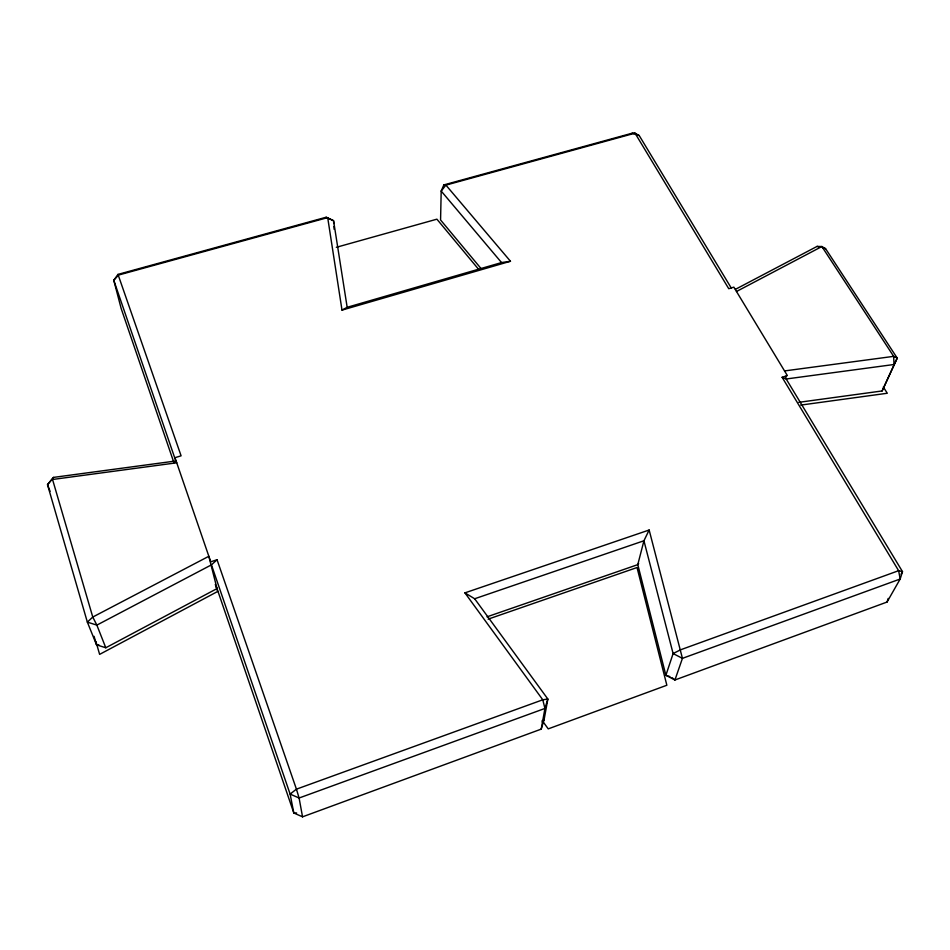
<?xml version="1.0" encoding="UTF-8"?>
<svg xmlns="http://www.w3.org/2000/svg" width="950" height="950" viewBox="0 0 950 950"><rect width="100%" height="100%" fill="white"/><g stroke="black" fill="none" stroke-linecap="round" stroke-linejoin="round"><path stroke-width="1.43" d="M215.852 586.079L217.027 588.584L105.794 647.769L96.544 644.848L87.353 622.131L92.768 617.049L208.834 556.284L217.027 588.584L293.823 812.998L302.539 816.834L541.215 729.125L544.944 708.439L547.853 699.034L474.656 598.761L464.93 592.859L649.147 530.017L682.432 658.35L674.939 679.986L665.879 675.307L637.783 564.633L643.934 540.764L649.147 530.017M541.215 729.125L544.053 719.922L547.853 699.034L542.771 699.794L296.436 789.165L290.118 794.081L293.823 812.998L296.614 812.951M672.172 677.766L674.939 679.986L887.051 602.039L888.203 598.417M731.346 288.159L639.231 135.589L635.028 133.166L632.166 133.202L443.84 184.917L441.192 191.045L440.574 219.973L481.401 268.993M798.807 402.325L882.134 390.949L897.216 358.103L825.562 248.639L821.881 246.537L817.071 246.406L735.454 289.322M105.794 647.769L96.853 625.112L92.768 617.049L52.547 479.489L176.736 462.793L175.797 460.976L53.556 477.387L47.5 484.654L87.353 622.131L96.853 625.112L211.446 564.858L217.051 559.752L296.436 789.165L299.096 798.012L302.539 816.834M882.134 390.949L897.216 358.103L893.665 356.357L821.881 246.537L736.488 291.496M901.039 574.227L902.5 571.651L786.184 378.991L785.638 376.295M887.051 602.039L900.172 579.013L902.5 571.651L898.629 570.689L680.509 649.824L673.111 653.576L665.879 675.307L669.916 676.59M175.797 460.976L113.774 280.262L118.548 275.061L327.691 217.609L342 310.116L347.166 307.301L333.557 220.697L326.147 217.241L117.99 274.396L113.774 280.262L121.149 308.465L173.933 462.697M638.626 563.54L637.783 564.633L486.97 616.847M53.556 477.387L47.5 484.654L50.077 491.304M542.106 721.881L544.053 719.922M488.11 619.151L637.034 567.53L666.852 685.247L548.233 728.876L542.165 720.48M474.656 598.761L643.934 540.764L673.111 653.576L682.432 658.35L900.172 579.013L898.629 570.689L782.123 377.293L787.372 375.594L733.851 287.149L728.745 288.705L635.028 133.166L445.918 185.119L443.84 184.917M217.051 559.752L210.734 561.794L174.978 457.686L181.094 455.822L117.99 274.396M347.166 307.301L501.529 262.568L510.471 261.262L445.918 185.119L441.192 191.045L501.529 262.568M342 310.116L510.471 261.262M336.324 247.309L436.893 219.177L478.42 269.099M800.696 405.104L887.3 393.253L883.31 387.03M784.546 370.928L893.665 356.357L894.021 364.503L786.184 378.991L782.123 377.293M99.038 645.062L96.544 644.848L94.062 636.322M817.071 246.406L819.898 247.154M822.724 247.891L825.562 248.639M632.166 133.202L639.231 135.589M326.147 217.241L333.557 220.697L333.747 223.559M464.93 592.859L542.771 699.794L544.944 708.439L299.096 798.012L290.118 794.081L211.446 564.858M215.306 584.487L217.692 591.458L99.631 654.372L95.914 641.606M333.937 226.433L334.127 229.306"/></g></svg>
